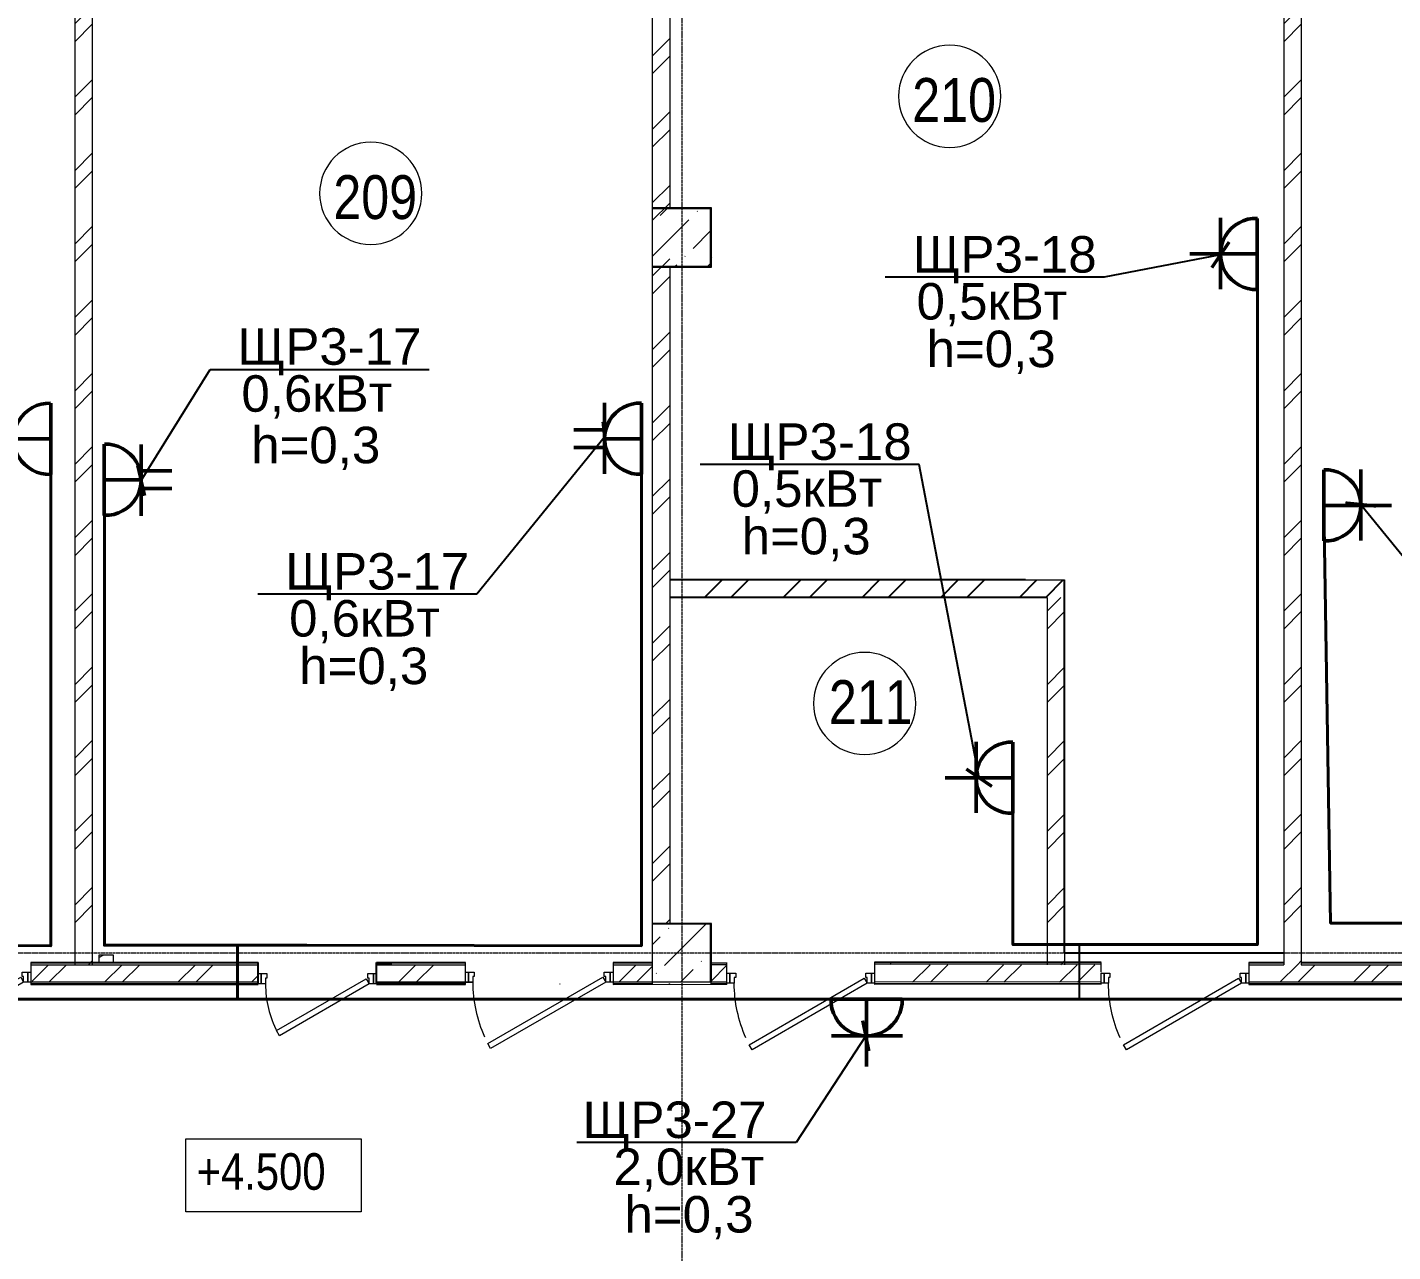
# Model space of a CAD drawing. Header units: metres. Extents: x 3659 to 143627, y -64119 to 51337.
# Drawn here: x 55582 to 64929, y -49331 to -40946 of the extents above; entities that cross this region are included whole.
import ezdxf

# ---------------------------------------------------------------- set-up
doc = ezdxf.new("R2010")
doc.units = ezdxf.units.M
doc.linetypes.add('ADSK_Линия сетки', pattern=[21, 12, -3, 3, -3])
for name, color, linetype, lineweight in [('A-AREA-IDEN', 7, 'Continuous', 9), ('A-DOOR', 7, 'Continuous', 5), ('A-DOOR-FRAM', 7, 'Continuous', 13), ('A-FLOR', 7, 'Continuous', 5), ('A-GLAZ-CWMG', 7, 'Continuous', 5), ('A-WALL', 7, 'Continuous', 5), ('A-WALL-PATT', 7, 'Continuous', 18), ('G-ANNO-DIMS', 7, 'Continuous', 9), ('S-COLS', 7, 'Continuous', 5), ('S-GRID', 7, 'Continuous', 9), ('Освещение', 1, 'Continuous', 50), ('Эл-свет раб.', 5, 'Continuous', 50), ('ЭЛ.сети', 5, 'Continuous', 100), ('ЭОМ', 7, 'Continuous', 40)]:
    doc.layers.add(name, color=color, linetype=linetype, lineweight=lineweight)
doc.styles.add('GOST Common_I_1', font='ARIALN.TTF', dxfattribs={"height": 300})
doc.styles.add('GOST Common_I_2', font='ARIALN.TTF', dxfattribs={"height": 250})
doc.styles.add('STYLE1', font='arial.ttf', dxfattribs={"height": 250})
doc.styles.add('ГОСТ 2.304', font='CS_Gost2304.shx', dxfattribs={"width": 0.85})
doc.dimstyles.new('СПДС', dxfattribs={"dimscale": 100, "dimtxt": 2.5, "dimasz": 2.5, "dimexe": 1.25, "dimexo": 0.625, "dimtad": 1, "dimdec": 0, "dimrnd": 0.001, "dimtxsty": 'ГОСТ 2.304', "dimblk": 'OBLIQUE', "dimcen": 2.5, "dimdle": 2, "dimadec": 0, "dimazin": 2, "dimtfac": 0.75, "dimtdec": 0, "dimtmove": 1, "dimatfit": 3, "dimfxl": 1, "dimtolj": 1, "dimarcsym": 1})
pattern_1 = [(45, (0, 0), (84.19025, 308.69666), [396.875, -79.375, 3.353, -76.022])]
pattern_2 = [(45, (0, 0), (-251.4472, 251.4472), []), (45, (0, 381), (-251.4472, 251.4472), [])]
pattern_3 = [(0, (0, 0), (812.8, 203.2), [33.528, -576.072, 33.528, -576.072, -3251.2]), (0, (0, 0), (812.8, 203.2), [-1219.2, 33.528, -1185.672, 33.528, -576.072, -1422.4]), (0, (0, 0), (812.8, 203.2), [-3048, 33.528, -372.872, 33.528, -982.472]), (120, (304.8, 101.6), (-582.37636, 602.30545), [33.528, -576.072, 33.528, -576.072, -3251.2]), (120, (304.8, 101.6), (-582.37636, 602.30545), [-1219.2, 33.528, -1185.672, 33.528, -576.072, -1422.4]), (120, (304.8, 101.6), (-582.37636, 602.30545), [-3048, 33.528, -372.872, 33.528, -982.472]), (240, (406.4, 508), (-230.42364, -805.50545), [33.528, -576.072, 33.528, -576.072, -3251.2]), (240, (406.4, 508), (-230.42364, -805.50545), [-1219.2, 33.528, -1185.672, 33.528, -576.072, -1422.4]), (240, (406.4, 508), (-230.42364, -805.50545), [-3048, 33.528, -372.872, 33.528, -982.472])]

# ---------------------------------------------------------------- blocks, each defined once
blk = doc.blocks.new('КДП АПК - КР_rvt-1-2 этаж')
at = {"layer": 'S-COLS', "lineweight": 20}
h = blk.add_hatch(dxfattribs=at)
h.set_pattern_fill('FP_137', color=256, style=0, pattern_type=2)
h.set_pattern_definition(pattern_1)
h.paths.add_polyline_path([(59862.7, -41945.6), (60262.7, -41945.6), (60262.7, -41545.6), (59862.7, -41545.6)], flags=0)
h = blk.add_hatch(dxfattribs=at)
h.set_pattern_fill('FP_137', color=256, style=0, pattern_type=2)
h.set_pattern_definition(pattern_1)
h.paths.add_polyline_path([(59862.7, -46845.6), (60262.7, -46845.6), (60262.7, -46445.6), (59862.7, -46445.6)], flags=0)
for p, q in [((60262.7, -41545.6), (59862.7, -41545.6)), ((59862.7, -41545.6), (59862.7, -41945.6)), ((60262.7, -41945.6), (60262.7, -41545.6)), ((59862.7, -41945.6), (60262.7, -41945.6)), ((60262.7, -46445.6), (59862.7, -46445.6)), ((59862.7, -46445.6), (59862.7, -46845.6)), ((60262.7, -46845.6), (60262.7, -46445.6)), ((59862.7, -46845.6), (60262.7, -46845.6))]:
    blk.add_line(p, q, dxfattribs=at)
blk = doc.blocks.new('AC_Дверь_Однопольная_ДеревяннаяВнутренняя_ГОСТ6629-88 - ДГ 21-10-1263266-2 этаж')
at = {"layer": 'A-DOOR', "lineweight": 13}
for p, q in [((-455, 60), (333.1, 515)), ((353.1, 480.4), (-435, 25.4)), ((333.1, 515), (353.1, 480.4)), ((-435, 25.4), (-455, 60))]:
    blk.add_line(p, q, dxfattribs=at)
at = {"layer": 'A-DOOR', "lineweight": 18}
for p, q in [((-505, 60), (-485, 60)), ((-505, -10), (-505, 60)), ((-485, 60), (-485, -10)), ((485, 60), (505, 60)), ((485, -10), (485, 60)), ((505, 60), (505, -10)), ((-485, -10), (-505, -10)), ((505, -10), (485, -10))]:
    blk.add_line(p, q, dxfattribs=at)
at = {"layer": 'A-DOOR'}
blk.add_arc((-455, 60), 910, 0, 24.26352, dxfattribs=at)
at = {"layer": 'A-DOOR-FRAM'}
for p, q in [((-485, 60), (-455, 60)), ((-485, -10), (-485, 60)), ((-455, 60), (-455, 20)), ((-455, 20), (-445, 20)), ((-445, 20), (-445, -10)), ((445, 20), (455, 20)), ((445, -10), (445, 20)), ((455, 60), (485, 60)), ((455, 20), (455, 60)), ((485, 60), (485, -10)), ((-445, -10), (-485, -10)), ((485, -10), (445, -10))]:
    blk.add_line(p, q, dxfattribs=at)
blk = doc.blocks.new('Прямоугольный импост - 50 x 100мм-1275826-2 этаж')
at = {"layer": 'A-GLAZ-CWMG'}
h = blk.add_hatch(dxfattribs=at)
h.set_pattern_fill('FP_77', color=256, style=0, pattern_type=2)
h.set_pattern_definition([(120, (-47350.64, -57637.65), (-103.92305, -60), [])])
h.paths.add_polyline_path([(0, -50), (0, 50), (-50, 50), (-50, -50)], flags=0)
at = {"layer": 'A-GLAZ-CWMG', "lineweight": 18}
for p, q in [((-50, 50), (-50, -50)), ((0, 50), (-50, 50)), ((0, -50), (0, 50)), ((-50, -50), (0, -50))]:
    blk.add_line(p, q, dxfattribs=at)
blk = doc.blocks.new('AC_Дверь_Однопольная_ДеревяннаяВнутренняя_ГОСТ6629-88 - ДГ 21-10Л-1292866-2 этаж')
at = {"layer": 'A-DOOR', "lineweight": 13}
for p, q in [((-333.1, 515), (-353.1, 480.4)), ((-353.1, 480.4), (435, 25.4)), ((455, 60), (-333.1, 515)), ((435, 25.4), (455, 60))]:
    blk.add_line(p, q, dxfattribs=at)
at = {"layer": 'A-DOOR', "lineweight": 18}
for p, q in [((-485, 60), (-505, 60)), ((-505, 60), (-505, -10)), ((-485, -10), (-485, 60)), ((505, 60), (485, 60)), ((485, 60), (485, -10)), ((505, -10), (505, 60)), ((-505, -10), (-485, -10)), ((485, -10), (505, -10))]:
    blk.add_line(p, q, dxfattribs=at)
at = {"layer": 'A-DOOR'}
blk.add_arc((455, 60), 910, 155.73648, 180, dxfattribs=at)
at = {"layer": 'A-DOOR-FRAM'}
for p, q in [((-455, 60), (-485, 60)), ((-485, 60), (-485, -10)), ((-455, 20), (-455, 60)), ((-445, 20), (-455, 20)), ((-445, -10), (-445, 20)), ((455, 20), (445, 20)), ((445, 20), (445, -10)), ((485, 60), (455, 60)), ((455, 60), (455, 20)), ((485, -10), (485, 60)), ((-485, -10), (-445, -10)), ((445, -10), (485, -10))]:
    blk.add_line(p, q, dxfattribs=at)
blk = doc.blocks.new('Высотные отметки - 12х5-1799930-2 этаж')
at = {"layer": 'G-ANNO-DIMS'}
for p, q in [((-6, 0), (-6, 5)), ((-6, 5), (6, 5)), ((6, 5), (6, 0)), ((6, 0), (-6, 0))]:
    blk.add_line(p, q, dxfattribs=at)
blk = doc.blocks.new('AC_Дверь_Однопольная_ДеревяннаяВнутренняя_ГОСТ6629-88 - ДГ 21-8Л-1372366-1 этаж')
at = {"layer": 'A-DOOR', "lineweight": 13}
for p, q in [((-355, 10), (259.9, 365)), ((279.9, 330.4), (-335, -24.6)), ((259.9, 365), (279.9, 330.4)), ((-335, -24.6), (-355, 10))]:
    blk.add_line(p, q, dxfattribs=at)
at = {"layer": 'A-DOOR', "lineweight": 18}
for p, q in [((-405, 10), (-385, 10)), ((-405, -60), (-405, 10)), ((-385, 10), (-385, -60)), ((385, 10), (405, 10)), ((385, -60), (385, 10)), ((405, 10), (405, -60)), ((-385, -60), (-405, -60)), ((405, -60), (385, -60))]:
    blk.add_line(p, q, dxfattribs=at)
at = {"layer": 'A-DOOR'}
blk.add_arc((-355, 10), 710, 0, 27.52838, dxfattribs=at)
at = {"layer": 'A-DOOR-FRAM'}
for p, q in [((-385, 10), (-355, 10)), ((-385, -60), (-385, 10)), ((-355, 10), (-355, -30)), ((355, 10), (385, 10)), ((355, -30), (355, 10)), ((385, 10), (385, -60)), ((-345, -60), (-385, -60)), ((-355, -30), (-345, -30)), ((-345, -30), (-345, -60)), ((345, -30), (355, -30)), ((345, -60), (345, -30)), ((385, -60), (345, -60))]:
    blk.add_line(p, q, dxfattribs=at)
blk = doc.blocks.new('Розетка штепсельная с заземляющим контактом скрытой установки IP20')
at = {"layer": 'Эл-свет раб.', "ltscale": 0.3}
for p, q in [((191574.8, -246568.3), (191574.8, -246105.7)), ((191816.2, -246316.2), (191328.6, -246316.2)), ((191818.7, -246568.3), (191331, -246568.3))]:
    blk.add_line(p, q, dxfattribs=at)
at = {"layer": 'Эл-свет раб.', "ltscale": 0.3, "extrusion": (0, 0, -1)}
blk.add_ellipse((191574.8, -246560.1), major_axis=(-172.5, 172.5), ratio=1, start_param=5.464002, end_param=8.673165, dxfattribs=at)
blk = doc.blocks.new('_Oblique')
at = {"color": 0, "linetype": 'ByBlock', "lineweight": -2}
blk.add_line((-0.5, -0.5), (0.5, 0.5), dxfattribs=at)
blk = doc.blocks.new('ПСС_Марка_помещения - Имя_2_5мм-224473-2 этаж')
at = {"layer": 'A-AREA-IDEN'}
for start, end in [(360, 180), (180, 360)]:
    blk.add_arc((-0.074, 0.039), 3.5, start, end, dxfattribs=at)
blk = doc.blocks.new('двойная розетка штепсельная с заземляющим контактом скрытой установки IP20')
at = {"layer": 'Эл-свет раб.', "ltscale": 0.3}
for p, q in [((242830.7, -163233.1), (242830.7, -163443.7)), ((242951.4, -163233.1), (242951.4, -163443.7)), ((243132.4, -163443.7), (242644.8, -163443.7)), ((242891.1, -163695.8), (242891.1, -163443.6)), ((243134.9, -163695.8), (242647.2, -163695.8))]:
    blk.add_line(p, q, dxfattribs=at)
at = {"layer": 'Эл-свет раб.', "ltscale": 0.3, "extrusion": (0, 0, -1)}
blk.add_ellipse((242891.1, -163687.5), major_axis=(-172.5, 172.5), ratio=1, start_param=5.464002, end_param=8.673165, dxfattribs=at)

msp = doc.modelspace()

# ---------------------------------------------------------------- hatches: boundary and pattern name
h = msp.add_hatch()
h.set_pattern_fill('ANSI32', color=256, scale=40)
h.paths.add_polyline_path([(62682.6532, -44730.6443), (60062.6532, -44730.6443), (60062.6532, -44850.6443), (62494.6532, -44850.6443), (62682.6532, -44850.6443)])
h.paths.add_polyline_path([(60062.6532, -44730.6443), (59979.6532, -44730.6443), (59979.6532, -44850.6443), (60062.6532, -44850.6443)])
at = {"layer": 'A-WALL-PATT', "lineweight": 5}
h = msp.add_hatch(dxfattribs=at)
h.set_pattern_fill('FP_1', color=256, style=0, pattern_type=2)
h.set_pattern_definition(pattern_2)
h.paths.add_polyline_path([(64182.6532, -47365.6443), (64302.6532, -47365.6443), (64302.6532, -39784.5748), (64182.6532, -39801.0833), (64182.6532, -46236.7998)], flags=0)
h = msp.add_hatch(dxfattribs=at)
h.set_pattern_fill('FP_1', color=256, style=0, pattern_type=2)
h.set_pattern_definition([(45, (-4323, 283), (-251.4472, 251.4472), []), (45, (-4323, 664), (-251.4472, 251.4472), [])])
h.paths.add_polyline_path([(59979.6532, -40058.5579), (59859.6532, -40075.0725), (59859.6532, -47082.6443), (59979.6532, -47082.6443)])
h = msp.add_hatch(dxfattribs=at)
h.set_pattern_fill('FP_1', color=256, style=0, pattern_type=2)
h.set_pattern_definition([(45, (-8276.2, -1e-11), (-251.4472, 251.4472), []), (45, (-8276.2, 381), (-251.4472, 251.4472), [])])
h.paths.add_polyline_path([(55906.4364, -47365.6443), (56026.4364, -47365.6443), (56026.4364, -40585.6677), (55906.4364, -40585.6677), (55906.4364, -46236.7998)])
h = msp.add_hatch(dxfattribs=at)
h.set_pattern_fill('FP_40', color=256, style=0, pattern_type=2)
h.set_pattern_definition(pattern_3)
h.paths.add_polyline_path([(60265.6532, -42585.6443), (60265.6532, -42182.6443), (60262.6532, -42182.6443), (60262.6532, -42585.6443)], flags=0)
h = msp.add_hatch(dxfattribs=at)
h.set_pattern_fill('FP_1', color=256, style=0, pattern_type=2)
h.set_pattern_definition([(45, (-1620, -1e-11), (-251.4472, 251.4472), []), (45, (-1620, 381), (-251.4472, 251.4472), [])])
h.paths.add_polyline_path([(62562.6532, -47365.6443), (62682.6532, -47365.6443), (62682.6532, -44850.6443), (62562.6532, -44850.6443), (62562.6532, -46236.7998)])
h = msp.add_hatch(dxfattribs=at)
h.set_pattern_fill('FP_1', color=256, style=0, pattern_type=2)
h.set_pattern_definition(pattern_2)
h.paths.add_polyline_path([(54598.8424, -47485.6443), (54598.8424, -47365.6443), (54262.6532, -47365.6443), (54262.6532, -47485.6443), (54690.819, -47485.6443)])
h.paths.add_polyline_path([(59591.712, -47365.6443), (59591.712, -47485.6443), (59862.6532, -47485.6443), (59862.6532, -47365.6443)])
h.paths.add_polyline_path([(57972.5734, -47365.6443), (57972.5734, -47485.6443), (58581.712, -47485.6443), (58581.712, -47365.6443)])
h.paths.add_polyline_path([(57162.5734, -47485.6443), (57162.5734, -47365.6443), (55615.5115, -47365.6443), (55615.5115, -47485.6443)])
h = msp.add_hatch(dxfattribs=at)
h.set_pattern_fill('FP_40', color=256, style=0, pattern_type=2)
h.set_pattern_definition(pattern_3)
h.paths.add_polyline_path([(64170.6532, -47365.6443), (64170.6532, -47353.6443), (63402.6532, -47353.6443), (63402.6532, -47365.6443), (64167.6532, -47365.6443)], flags=0)
h.paths.add_polyline_path([(61381.415, -47353.6443), (61381.4151, -47365.6443), (62392.6532, -47365.6443), (62392.6532, -47353.6443)])
h.paths.add_polyline_path([(60371.4164, -47365.6443), (60371.4164, -47353.6443), (60262.6532, -47353.6443), (60262.6532, -47365.6443)])
h = msp.add_hatch(dxfattribs=at)
h.set_pattern_fill('FP_1', color=256, style=0, pattern_type=2)
h.set_pattern_definition(pattern_2)
h.paths.add_polyline_path([(65862.6532, -47485.6443), (65862.6532, -47365.6443), (63943.4954, -47365.6443), (63943.4954, -47485.6443), (64987.8839, -47485.6443)])
h.paths.add_polyline_path([(61381.4151, -47365.6443), (61381.4162, -47485.6443), (62933.4954, -47485.6443), (62933.4954, -47365.6443)])
h.paths.add_polyline_path([(60371.4164, -47485.6443), (60371.4164, -47365.6443), (60262.6532, -47365.6443), (60262.6532, -47485.6443)])
h = msp.add_hatch(dxfattribs=at)
h.set_pattern_fill('FP_40', color=256, style=0, pattern_type=2)
h.set_pattern_definition(pattern_3)
h.paths.add_polyline_path([(59862.6594, -47500.6443), (59862.6594, -47497.6443), (55792.6532, -47497.6443), (55792.6532, -47500.6443), (59839.3514, -47500.6443)], flags=0)
h.paths.add_polyline_path([(54262.6594, -47500.6443), (54782.6532, -47500.6443), (54782.6532, -47497.6443), (54262.6594, -47497.6443)], flags=0)
h = msp.add_hatch(dxfattribs=at)
h.set_pattern_fill('FP_40', color=256, style=0, pattern_type=2)
h.set_pattern_definition(pattern_3)
h.paths.add_polyline_path([(60262.6594, -47500.6443), (60262.6594, -47485.6443), (59862.6594, -47485.6443), (59862.6594, -47500.6443)], flags=0)
h = msp.add_hatch(dxfattribs=at)
h.set_pattern_fill('FP_40', color=256, style=0, pattern_type=2)
h.set_pattern_definition(pattern_3)
h.paths.add_polyline_path([(62392.6532, -47497.6443), (62392.6532, -47485.6443), (60262.6594, -47485.6443), (60262.6594, -47497.6443), (61898.7644, -47497.6443)], flags=0)
h.paths.add_polyline_path([(65862.6594, -47497.6443), (65862.6594, -47485.6443), (63402.6532, -47485.6443), (63402.6532, -47497.6443), (64987.8839, -47497.6443)], flags=0)

# ---------------------------------------------------------------- linework, layer by layer
for p, q in [((62414.6532, -44730.6443), (59979.6532, -44730.6443)), ((62682.6532, -47285.6443), (62682.6532, -44730.6443)), ((62562.6532, -44850.6443), (59979.6532, -44850.6443)), ((64182.6532, -47285.6443), (62682.6532, -47285.6443)), ((57162.5734, -47497.0329), (57162.5734, -47350.0329)), ((57972.5734, -47497.0329), (57972.5734, -47350.0329))]:
    msp.add_line(p, q)
msp.add_lwpolyline([(62782.2205, -47228.1611), (62782.2205, -47600.6443)])
at = {"layer": 'A-FLOR', "lineweight": 18}
for p, q in [((58631.712, -47485.6443), (57972.5734, -47485.6443)), ((57972.5734, -47485.6443), (58631.712, -47485.6443))]:
    msp.add_line(p, q, dxfattribs=at)
at = {"layer": 'A-WALL'}
for p, q in [((64182.6532, -39801.0833), (64182.6532, -47365.6443)), ((64302.6532, -39784.5748), (64302.6532, -47365.6443)), ((59859.6532, -40075.0725), (59859.6532, -47082.6443)), ((59979.6532, -40058.5579), (59979.6532, -42185.6443)), ((55906.4364, -40602.1762), (55906.4364, -47365.6443)), ((56026.4364, -40585.6677), (56026.4364, -47365.6443)), ((59979.6532, -42582.6443), (59979.6532, -47082.6443)), ((59979.6532, -44730.6443), (62682.6532, -44730.6443)), ((62682.6532, -44730.6443), (62682.6532, -47365.6443)), ((59979.6532, -44850.6443), (62494.6532, -44850.6443)), ((62562.6532, -44850.6443), (62562.6532, -47365.6443)), ((55606.799, -47353.6443), (57162.5734, -47353.6443)), ((55606.799, -47365.6443), (57162.5734, -47365.6443)), ((58065.6532, -47353.0329), (57972.5734, -47353.0329)), ((57972.5734, -47353.6443), (58581.712, -47353.6443)), ((58077.6532, -47365.0329), (57972.5734, -47365.0329)), ((57972.5734, -47365.6443), (58581.712, -47365.6443)), ((59591.712, -47353.6443), (59862.6532, -47353.6443)), ((59591.712, -47365.6443), (59862.6532, -47365.6443)), ((60262.6532, -47353.6443), (60371.4164, -47353.5221)), ((60371.4164, -47365.5221), (60262.6532, -47365.6443)), ((61381.415, -47352.3877), (62933.4954, -47350.6443)), ((62933.4954, -47362.6443), (61381.4151, -47364.3877)), ((63943.4954, -47353.6443), (64182.6532, -47353.6443)), ((63943.4954, -47365.6443), (64182.6532, -47365.6443)), ((64302.6532, -47353.6443), (65862.6532, -47353.6443)), ((64302.6532, -47365.6443), (65862.6532, -47365.6443)), ((57162.5734, -47485.6443), (55606.799, -47485.6443)), ((57162.5734, -47497.6443), (55606.799, -47497.6443)), ((58581.712, -47485.6443), (57972.5734, -47485.6443)), ((58581.712, -47497.6443), (57972.5734, -47497.6443)), ((59862.6594, -47485.6443), (59591.712, -47485.6443)), ((59862.6594, -47497.6443), (59591.712, -47497.6443)), ((60371.4164, -47485.5221), (60262.6594, -47485.6443)), ((60371.4164, -47497.5221), (60262.6594, -47497.6443)), ((62933.4954, -47482.6443), (61381.4162, -47484.3877)), ((62933.4954, -47494.6443), (61381.4163, -47496.3877)), ((65862.6594, -47485.6443), (63943.4954, -47485.6443)), ((65862.6594, -47497.6443), (63943.4954, -47497.6443))]:
    msp.add_line(p, q, dxfattribs=at)
at = {"layer": 'A-WALL', "lineweight": 18}
for p, q in [((60265.6532, -42182.6443), (59859.6532, -42182.6443)), ((59859.6532, -42182.6443), (59859.6532, -42588.6443)), ((59862.6532, -42185.6443), (60262.6532, -42185.6443)), ((59862.6532, -42585.6443), (59862.6532, -42185.6443)), ((60262.6532, -42185.6443), (60262.6532, -42585.6443)), ((60265.6532, -42588.6443), (60265.6532, -42182.6443)), ((59859.6532, -42588.6443), (60265.6532, -42588.6443)), ((60262.6532, -42585.6443), (59862.6532, -42585.6443)), ((60265.6532, -47082.6443), (59859.6532, -47082.6443)), ((59859.6532, -47082.6443), (59859.6532, -47350.6443)), ((59862.6532, -47085.6443), (60262.6532, -47085.6443)), ((59862.6532, -47485.6443), (59862.6532, -47085.6443)), ((60262.6532, -47085.6443), (60262.6532, -47485.6443)), ((60265.6532, -47350.6443), (60265.6532, -47082.6443)), ((55606.799, -47350.6443), (55606.799, -47415.6443)), ((57162.5734, -47350.6443), (55606.799, -47350.6443)), ((58062.6532, -47350.0329), (57972.5734, -47350.0329)), ((58581.712, -47350.6443), (57972.5734, -47350.6443)), ((58581.712, -47500.6443), (58581.712, -47350.6443)), ((59859.6532, -47350.6443), (59591.712, -47350.6443)), ((59591.712, -47350.6443), (59591.712, -47500.6443)), ((60371.4164, -47500.6443), (60371.4164, -47350.6443)), ((62933.4954, -47347.6443), (61381.415, -47349.3896)), ((61381.415, -47349.3896), (61381.4164, -47500.6443)), ((62933.4954, -47415.6443), (62933.4954, -47350.6443)), ((63943.4954, -47350.6443), (63943.4954, -47500.6443)), ((64182.6532, -47350.6443), (63943.4954, -47350.6443)), ((65859.6532, -47350.6443), (64302.6532, -47350.6443)), ((55606.799, -47485.6443), (55606.799, -47500.6443)), ((55606.799, -47500.6443), (57162.5734, -47500.6443)), ((57972.5734, -47500.6443), (58581.712, -47500.6443)), ((58581.712, -47500.6443), (58581.712, -47485.6443)), ((59591.712, -47485.6443), (59591.712, -47500.6443)), ((59591.712, -47500.6443), (60371.4164, -47499.6339)), ((59862.6594, -47500.6443), (59862.6594, -47485.6443)), ((60262.6594, -47485.6443), (59862.6594, -47485.6443)), ((60262.6594, -47500.6443), (60262.6594, -47485.6443)), ((60371.4164, -47500.6443), (60371.4164, -47485.6443)), ((61381.4164, -47485.6443), (61381.4164, -47500.6443)), ((61381.4164, -47498.8496), (62933.4954, -47497.6443)), ((62933.4954, -47500.6443), (62933.4954, -47485.6443)), ((63943.4954, -47485.6443), (63943.4954, -47500.6443)), ((63943.4954, -47500.6443), (66522.6532, -47500.6443))]:
    msp.add_line(p, q, dxfattribs=at)
at = {"layer": 'S-GRID', "linetype": 'ADSK_Линия сетки'}
for p, q in [((60062.6532, -39055.6323), (60062.6532, -63301.3643)), ((95007.6236, -47285.6443), (30597.8704, -47285.6443))]:
    msp.add_line(p, q, dxfattribs=at)
at = {"layer": 'ЭЛ.сети', "color": 0, "lineweight": 40}
msp.add_line((57021.2189, -47235.0938), (57021.2189, -47600.6443), dxfattribs=at)
for points in [[(62492.6532, -47600.6443), (70562.6532, -47600.6443), (70562.6532, -47600.6443), (70562.6532, -47250.6443), (68357.6532, -47250.6443), (68357.6532, -47006.8245), (68357.6532, -41697.2937)], [(64002.0897, -42497.7733), (64002.0897, -47228.1611), (62328.7606, -47228.1611), (62328.7606, -46085.0747)], [(64458.3257, -44219.8622), (64503.8734, -47080.4424), (67913.0596, -47080.4424), (67913.0596, -42972.4836)], [(53451.0532, -47233.9759), (55742.1129, -47236.6311), (55742.1129, -44564.2362), (55742.1129, -44564.2362), (55742.1129, -44564.2362), (55742.1129, -43764.2362), (55742.1129, -43764.2362)], [(57494.9135, -47232.8859), (59785.9733, -47235.541), (59785.9733, -44563.1462), (59785.9733, -44563.1462), (59785.9733, -44563.1462), (59785.9733, -43763.1462), (59785.9733, -43763.1462)], [(56109.4637, -44044.2354), (56109.4637, -47232.8859), (57494.9135, -47232.8859)], [(36932.6532, -47600.6443), (48632.1647, -47600.6443), (61327.6563, -47600.6443), (62492.6532, -47600.6443)]]:
    msp.add_lwpolyline(points, dxfattribs=at)

# ---------------------------------------------------------------- block references
at = {"lineweight": 5}
msp.add_blockref('КДП АПК - КР_rvt-1-2 этаж', (-3, -637), dxfattribs=at)
at = {"layer": 'A-AREA-IDEN', "color": 18, "true_color": 0x000000, "xscale": 99.99999999999993, "yscale": 99.99999999999993, "zscale": 99.99999999999993}
for p in [(61903.6398, -41421.9073), (57940.7232, -42086.9983), (61321.0638, -45580.4428)]:
    msp.add_blockref('ПСС_Марка_помещения - Имя_2_5мм-224473-2 этаж', p, dxfattribs=at)
at = {"layer": 'A-DOOR', "color": 8, "true_color": 0x7f7f7f}
for name, p, rotation in [('AC_Дверь_Однопольная_ДеревяннаяВнутренняя_ГОСТ6629-88 - ДГ 21-10-1263266-2 этаж', (55101.799, -47425.6443), 180), ('AC_Дверь_Однопольная_ДеревяннаяВнутренняя_ГОСТ6629-88 - ДГ 21-8Л-1372366-1 этаж', (57567.5734, -47487.0329), 179.9999999999999), ('AC_Дверь_Однопольная_ДеревяннаяВнутренняя_ГОСТ6629-88 - ДГ 21-10-1263266-2 этаж', (59086.712, -47425.6443), 180)]:
    msp.add_blockref(name, p, dxfattribs=dict(at, rotation=rotation))
at = {"layer": 'A-DOOR', "xscale": -1, "rotation": 180}
for p in [(60876.4164, -47433.1443), (63438.4954, -47433.1443)]:
    msp.add_blockref('AC_Дверь_Однопольная_ДеревяннаяВнутренняя_ГОСТ6629-88 - ДГ 21-10Л-1292866-2 этаж', p, dxfattribs=at)
at = {"layer": 'A-GLAZ-CWMG', "rotation": 269.9999999999999}
msp.add_blockref('Прямоугольный импост - 50 x 100мм-1275826-2 этаж', (56122.3145, -47350.6443), dxfattribs=at)
at = {"layer": 'G-ANNO-DIMS', "xscale": 99.99999999999993, "yscale": 99.99999999999993, "zscale": 99.99999999999993}
msp.add_blockref('Высотные отметки - 12х5-1799930-2 этаж', (57266.8385, -49057.9016), dxfattribs=at)
at = {"layer": 'Освещение', "xscale": -1, "rotation": 90}
for p in [(-182566.2534, 149077.0574), (-184239.5826, 145489.7561)]:
    msp.add_blockref('Розетка штепсельная с заземляющим контактом скрытой установки IP20', p, dxfattribs=at)
at = {"layer": 'Освещение'}
for p, rotation in [((311026.6688, 147354.9685), 270), ((252902.487, -294168.9874), 180)]:
    msp.add_blockref('Розетка штепсельная с заземляющим контактом скрытой установки IP20', p, dxfattribs=dict(at, rotation=rotation))
at = {"layer": 'ЭОМ', "color": 0, "lineweight": 30, "xscale": -1}
for p, rotation in [((-107953.6706, 199126.8194), 90), ((-103909.8103, 199127.9094), 90), ((219805.2473, -286935.291), 270)]:
    msp.add_blockref('двойная розетка штепсельная с заземляющим контактом скрытой установки IP20', p, dxfattribs=dict(at, rotation=rotation))

# ---------------------------------------------------------------- texts
at = {"layer": 'A-AREA-IDEN', "color": 18, "true_color": 0x000000, "char_height": 300, "width": 634.9365, "attachment_point": 1, "style": 'GOST Common_I_1'}
for s, insert in [('210', (61639.9555, -41293.4473)), ('209', (57677.0389, -41958.5384)), ('211', (61069.0078, -45417.1233))]:
    msp.add_mtext(s, dxfattribs=dict(at, insert=insert))
at = {"layer": 'Эл-свет раб.', "color": 7, "style": 'STYLE1'}
for s, p in [('ЩР3-18', (61642.8607, -42625.5868)), ('0,5кВт', (61669.3903, -42947.2268)), ('ЩР3-17', (57021.3602, -43256.8535)), ('h=0,3', (61738.2801, -43273.0013, -386.7801)), ('0,6кВт', (57047.8898, -43578.4935)), ('h=0,3', (57114.8856, -43931.415, -386.7801)), ('ЩР3-18', (60376.5678, -43908.0254)), ('0,5кВт', (60403.0974, -44229.6654)), ('h=0,3', (60471.9872, -44555.4398, -386.7801)), ('ЩР3-17', (57347.9992, -44796.7447)), ('0,6кВт', (57374.5288, -45118.3847)), ('h=0,3', (57443.4187, -45444.1591, -386.7801)), ('ЩР3-27', (59383.3302, -48552.6427)), ('2,0кВт', (59594.5223, -48874.2827)), ('h=0,3', (59669.9025, -49200.0571, -386.7801))]:
    msp.add_text(s, height=250, dxfattribs=at).set_placement(p)

# ---------------------------------------------------------------- leaders
at = {"layer": 'ЭОМ', "lineweight": 25, "ltscale": 100}
for points in [[(63749.9603, -42503.6272), (62954.3409, -42657.32), (61454.3409, -42657.32)], [(56361.5931, -44050.0893), (56832.8404, -43288.5867), (58332.8404, -43288.5867)], [(59533.9951, -43752.7523), (58659.4794, -44828.4778), (57159.4794, -44828.4778)], [(62097.4379, -46085.0747), (61688.048, -43939.7585), (60188.048, -43939.7585)], [(64710.4551, -44214.0084), (65487.9887, -45170.6883), (66987.9887, -45170.6883)], [(61321.8024, -47852.7737), (60844.7013, -48584.3758), (59344.7013, -48584.3758)]]:
    msp.add_leader(points, dimstyle='СПДС', override={"dimasz": 1.5, "dimtad": 0, "dimldrblk": 'ArchTick', "dimfxl": 1.25, "dimtfill": 1, "dimlwd": 25}, dxfattribs=at)

# ---------------------------------------------------------------- next in the draw order: texts
at = {"layer": 'G-ANNO-DIMS', "lineweight": 18, "insert": (56740.2684, -48656.8794), "char_height": 250, "width": 956.412769, "attachment_point": 1, "line_spacing_factor": 1.022761, "style": 'GOST Common_I_2', "bg_fill": 3, "box_fill_scale": 1.25, "bg_fill_color": 256, "bg_fill_true_color": 13158600, "bg_fill_transparency": 0}
msp.add_mtext('+4.500', dxfattribs=at)

doc.saveas('drawing.dxf')
